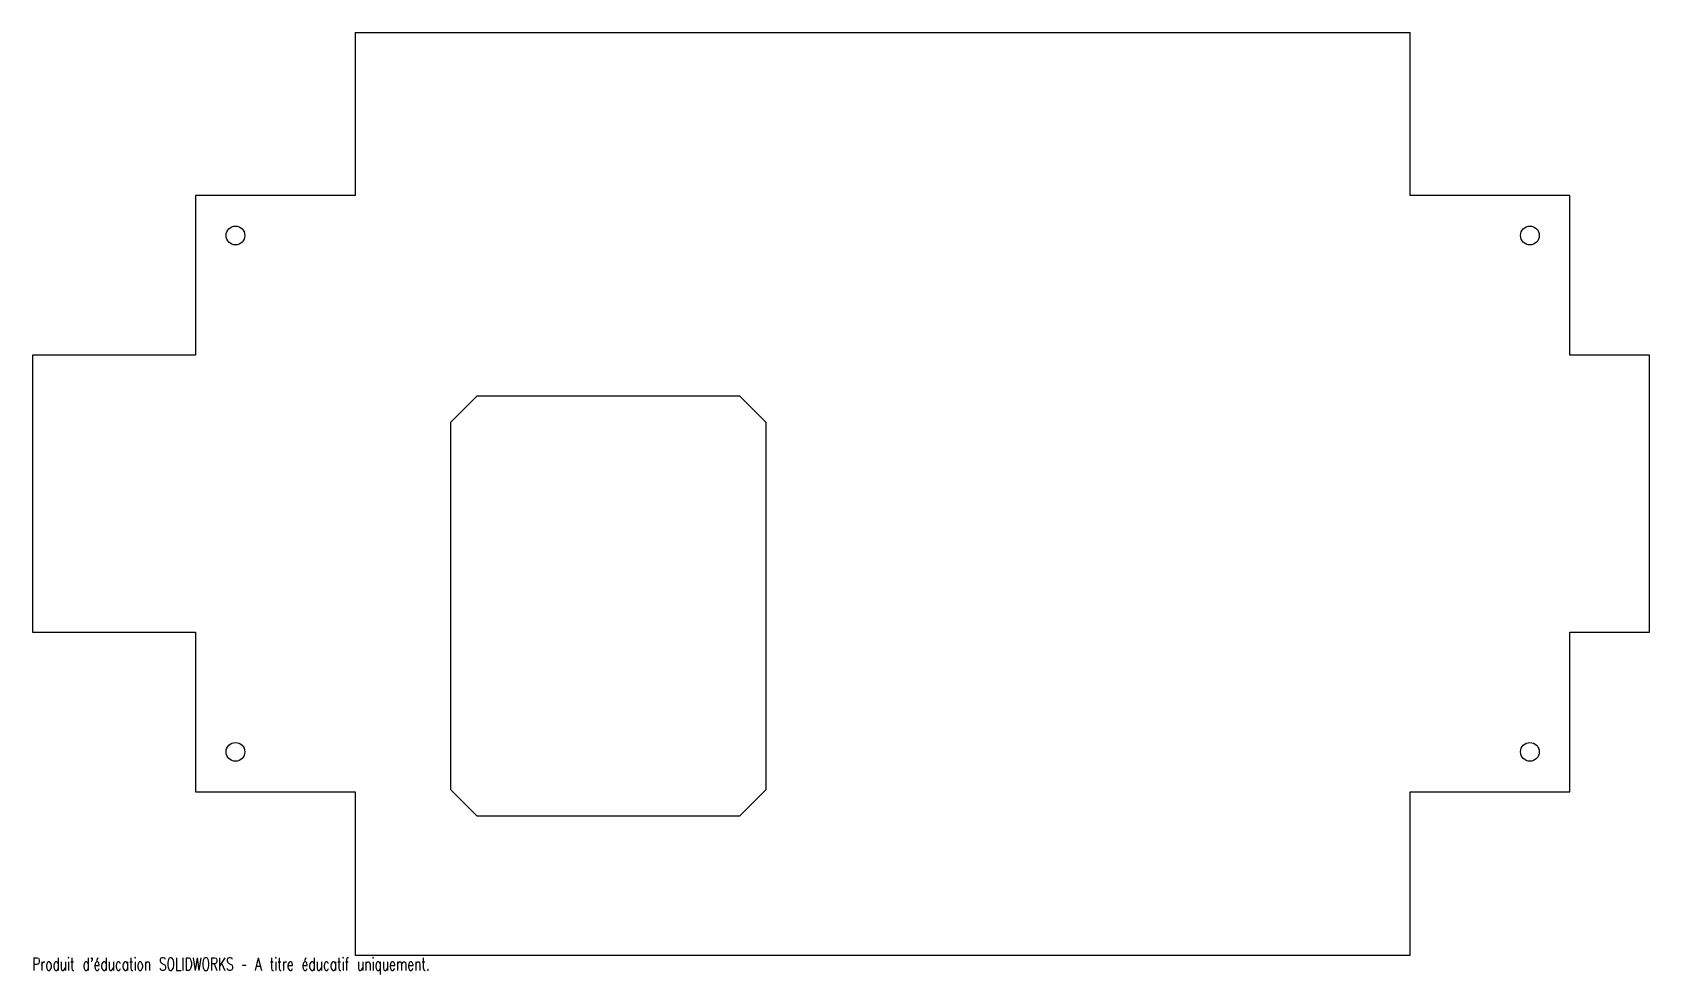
# Model space of a CAD drawing. Header units: millimetres. Extents: x -616 to 0, y -183 to 176.
import ezdxf

# ---------------------------------------------------------------- set-up
doc = ezdxf.new("R2010")
doc.units = ezdxf.units.MM
doc.styles.add('SLDTEXTSTYLE0', font='TXT', dxfattribs={"width": 0.7, "bigfont": 'bigfont'})

msp = doc.modelspace()

# ---------------------------------------------------------------- linework, layer by layer
at = {"color": 7, "linetype": 'Continuous', "lineweight": 25}
for p, q in [((-493, 175.65), (-91.2, 175.65)), ((-493, 175.65), (-493, 113.5)), ((-91.2, 113.5), (-91.2, 175.65)), ((-553.8, 113.5), (-553.8, 52.7)), ((-493, 113.5), (-553.8, 113.5)), ((-30.4, 113.5), (-91.2, 113.5)), ((-30.4, 52.7), (-30.4, 113.5)), ((-615.95, 52.7), (-615.95, -52.7)), ((-553.8, 52.7), (-615.95, 52.7)), ((0, 52.7), (-30.4, 52.7)), ((0, -52.7), (0, 52.7)), ((-456.57, 27.23), (-446.57, 37.23)), ((-446.57, 37.23), (-346.57, 37.23)), ((-346.57, 37.23), (-336.57, 27.23)), ((-456.57, -112.77), (-456.57, 27.23)), ((-336.57, 27.23), (-336.57, -112.77)), ((-615.95, -52.7), (-553.8, -52.7)), ((-553.8, -52.7), (-553.8, -113.5)), ((-30.4, -52.7), (0, -52.7)), ((-30.4, -113.5), (-30.4, -52.7)), ((-553.8, -113.5), (-493, -113.5)), ((-493, -113.5), (-493, -175.65)), ((-446.57, -122.77), (-456.57, -112.77)), ((-336.57, -112.77), (-346.57, -122.77)), ((-91.2, -113.5), (-30.4, -113.5)), ((-91.2, -175.65), (-91.2, -113.5)), ((-346.57, -122.77), (-446.57, -122.77)), ((-493, -175.65), (-91.2, -175.65))]:
    msp.add_line(p, q, dxfattribs=at)
for centre in [(-538.6, 98.3), (-45.6, 98.3), (-538.6, -98.3), (-45.6, -98.3)]:
    msp.add_circle(centre, 3.57, dxfattribs=at)

# ---------------------------------------------------------------- texts
at = {"color": 7, "linetype": 'Continuous', "insert": (-615.95, -176.67), "char_height": 4.8336, "attachment_point": 1, "style": 'SLDTEXTSTYLE0'}
msp.add_mtext("Produit d'éducation SOLIDWORKS – A titre éducatif uniquement.", dxfattribs=at)

doc.saveas('drawing.dxf')
